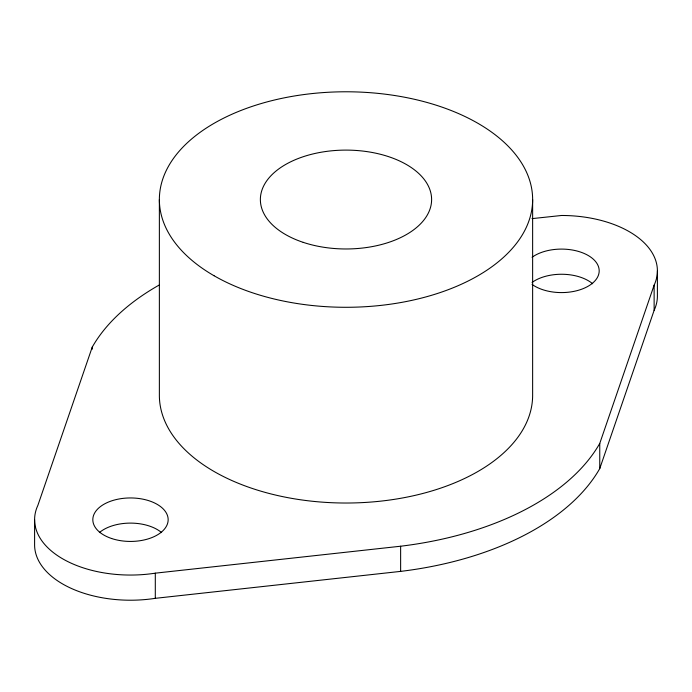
<?xml version="1.0" encoding="UTF-8"?>
<svg xmlns="http://www.w3.org/2000/svg" width="692" height="692" viewBox="0 0 692 692"><rect width="100%" height="100%" fill="white"/><g stroke="black" fill="none" stroke-linecap="round" stroke-linejoin="round"><path stroke-width="1.04" d="M158.996 285.147A267.112 154.212 0 0 0 92.244 347.107L37.87 505.368A95.885 55.36 0 0 0 155.302 573.166L400.633 546.222A267.112 154.212 0 0 0 599.756 443.425L654.13 285.165A95.885 55.36 0 0 0 561.515 215.48L531.992 218.629M34.6 519.692L34.6 544.855A95.885 55.36 0 0 0 155.302 598.329L400.633 571.384A267.112 154.212 0 0 0 599.756 468.588L654.13 310.336A95.885 55.36 0 0 0 657.4 296.003L657.4 270.84M654.13 285.165L654.13 310.336M599.756 443.425L599.756 468.588M532.632 199.538L532.632 395.262A186.632 107.753 0 0 1 346 503.023A186.632 107.753 0 0 1 159.368 395.262L159.368 199.538M400.633 546.222L400.633 571.384M155.302 573.166L155.302 598.329M92.244 347.107L92.244 349.2M99.354 532.606A37.671 21.746 0 0 1 161.617 532.606M532.062 282.44A37.671 21.746 0 0 1 592.646 283.755M532.062 257.277A37.671 21.746 0 0 1 587.136 254.898A37.671 21.746 0 0 1 587.136 286.782A37.671 21.746 0 0 1 532.062 284.403M111.654 538.523A37.671 21.746 0 0 0 168.156 519.692A37.671 21.746 0 0 0 111.654 500.861A37.671 21.746 0 0 0 111.654 538.523M214.027 275.727A186.632 107.753 0 0 0 526.275 227.426A186.632 107.753 0 0 0 297.698 95.453A186.632 107.753 0 0 0 214.027 275.727M303.191 242.347A85.609 49.426 0 0 0 431.609 199.538A85.609 49.426 0 0 0 303.191 156.729A85.609 49.426 0 0 0 303.191 242.347"/></g></svg>
